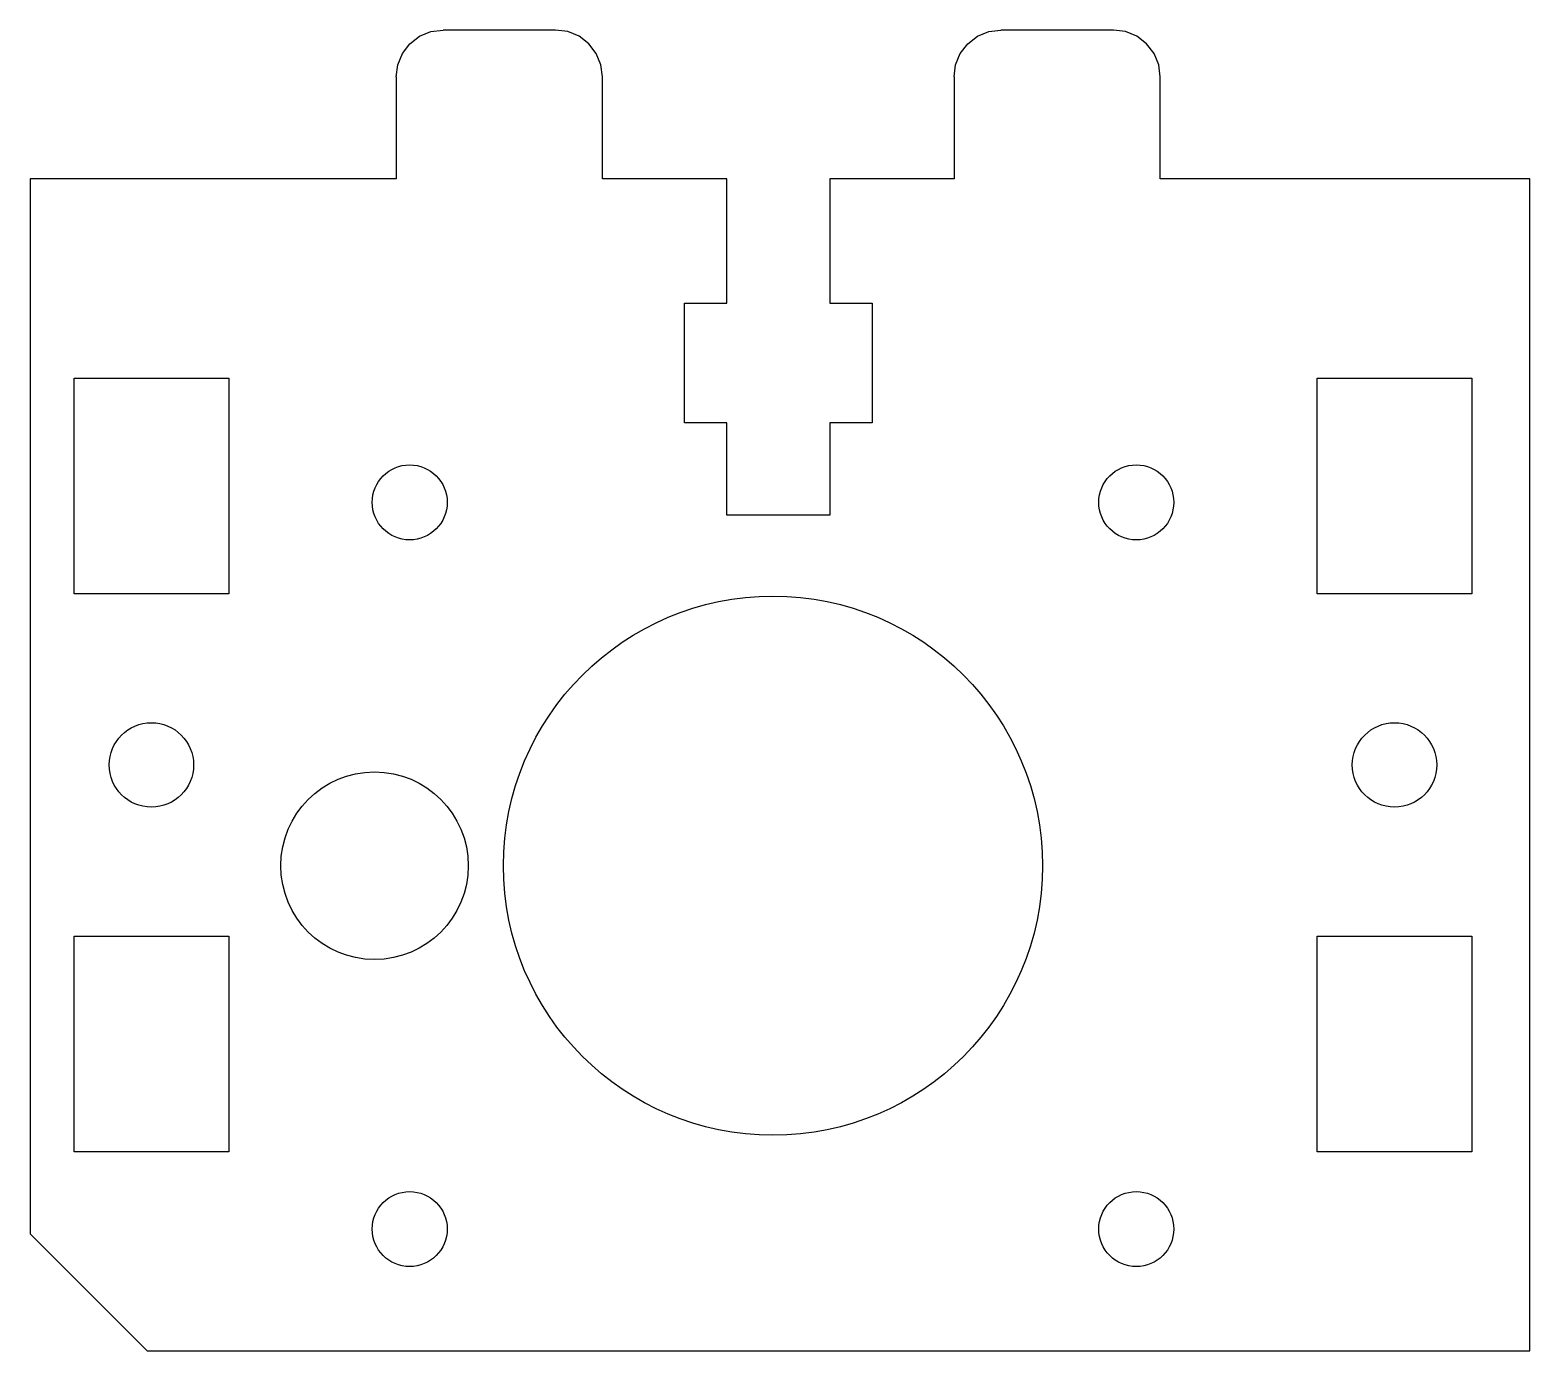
# Model space of a CAD drawing. Header units: inches. Extents: x 34 to 98, y 8.4 to 64.8.
import ezdxf

# ---------------------------------------------------------------- set-up
doc = ezdxf.new("R2010")
doc.units = ezdxf.units.IN
doc.header["$MEASUREMENT"] = 0

msp = doc.modelspace()

# ---------------------------------------------------------------- linework, layer by layer
for p, q in [((50.661, 64.501), (51.143, 64.701)), ((51.143, 64.701), (51.661, 64.769)), ((56.461, 64.769), (51.661, 64.769)), ((56.978, 64.701), (56.461, 64.769)), ((57.461, 64.501), (56.978, 64.701)), ((74.46, 64.501), (74.943, 64.701)), ((74.943, 64.701), (75.46, 64.769)), ((80.26, 64.769), (75.46, 64.769)), ((80.778, 64.701), (80.26, 64.769)), ((81.26, 64.501), (80.778, 64.701)), ((49.928, 63.769), (50.246, 64.183)), ((50.246, 64.183), (50.661, 64.501)), ((57.875, 64.183), (57.461, 64.501)), ((58.193, 63.769), (57.875, 64.183)), ((73.728, 63.769), (74.046, 64.183)), ((74.046, 64.183), (74.46, 64.501)), ((81.675, 64.183), (81.26, 64.501)), ((81.993, 63.769), (81.675, 64.183)), ((49.729, 63.287), (49.928, 63.769)), ((58.392, 63.287), (58.193, 63.769)), ((73.529, 63.287), (73.728, 63.769)), ((82.192, 63.287), (81.993, 63.769)), ((49.661, 62.769), (49.729, 63.287)), ((49.661, 62.769), (49.661, 58.419)), ((58.461, 62.769), (58.392, 63.287)), ((58.461, 58.419), (58.461, 62.769)), ((73.46, 62.769), (73.529, 63.287)), ((73.46, 62.769), (73.46, 58.419)), ((82.26, 62.769), (82.192, 63.287)), ((82.26, 58.419), (82.26, 62.769)), ((34.036, 58.419), (34.036, 13.419)), ((49.661, 58.419), (34.036, 58.419)), ((63.76, 58.419), (58.461, 58.419)), ((63.76, 53.119), (63.76, 58.419)), ((68.161, 58.419), (68.161, 53.119)), ((73.46, 58.419), (68.161, 58.419)), ((98.035, 58.419), (82.26, 58.419)), ((98.035, 8.419), (98.035, 58.419)), ((61.961, 48.019), (61.961, 53.119)), ((61.961, 53.119), (63.76, 53.119)), ((68.161, 53.119), (69.961, 53.119)), ((69.961, 53.119), (69.961, 48.019)), ((35.916, 40.719), (35.916, 49.919)), ((35.916, 49.919), (42.516, 49.919)), ((42.516, 49.919), (42.516, 40.719)), ((88.956, 40.719), (88.956, 49.919)), ((88.956, 49.919), (95.555, 49.919)), ((95.555, 49.919), (95.555, 40.719)), ((63.76, 48.019), (61.961, 48.019)), ((63.76, 44.069), (63.76, 48.019)), ((69.961, 48.019), (68.161, 48.019)), ((68.161, 48.019), (68.161, 44.069)), ((68.161, 44.069), (63.76, 44.069)), ((42.516, 40.719), (35.916, 40.719)), ((95.555, 40.719), (88.956, 40.719)), ((35.916, 16.919), (35.916, 26.119)), ((35.916, 26.119), (42.516, 26.119)), ((42.516, 26.119), (42.516, 16.919)), ((88.956, 16.919), (88.956, 26.119)), ((88.956, 26.119), (95.555, 26.119)), ((95.555, 26.119), (95.555, 16.919)), ((42.516, 16.919), (35.916, 16.919)), ((95.555, 16.919), (88.956, 16.919)), ((34.036, 13.419), (39.036, 8.419)), ((39.036, 8.419), (98.035, 8.419))]:
    msp.add_line(p, q)
for centre, radius in [((50.236, 44.619), 1.6), ((81.235, 44.619), 1.6), ((65.736, 29.119), 11.5), ((39.216, 33.419), 1.8), ((92.255, 33.419), 1.8), ((48.736, 29.119), 4), ((50.236, 13.619), 1.6), ((81.235, 13.619), 1.6)]:
    msp.add_circle(centre, radius)

doc.saveas('drawing.dxf')
